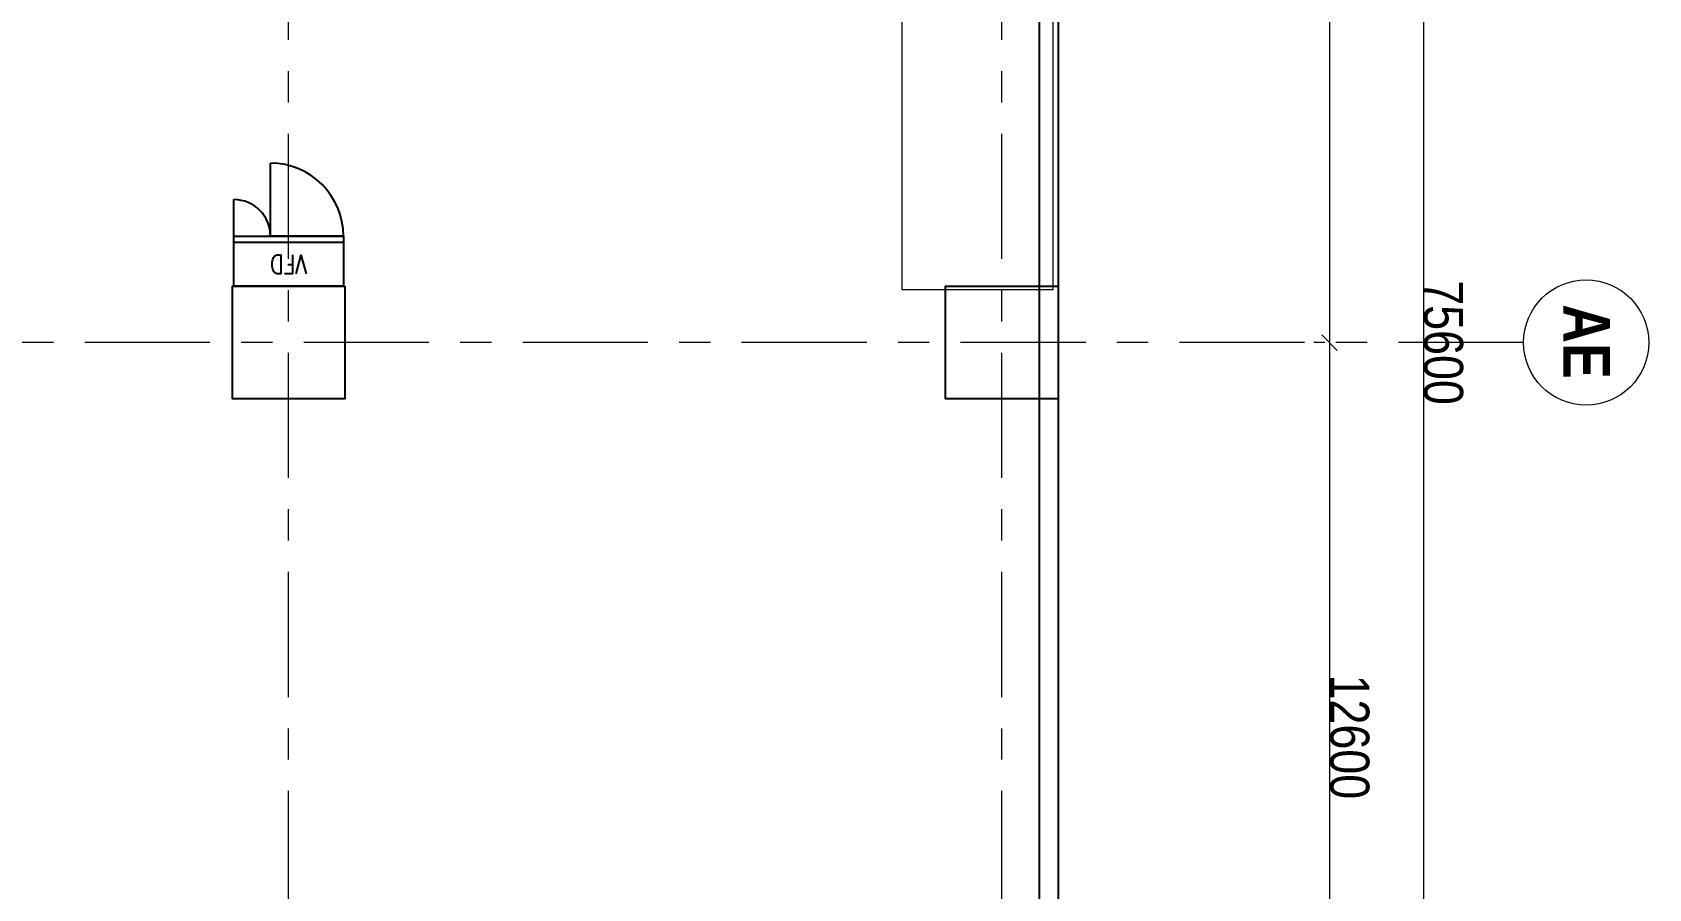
# Model space of a CAD drawing. Header units: millimetres. Extents: x 1188965 to 1321470, y -239044 to -56672.
# Drawn here: x 1293890 to 1319729, y -171779 to -158098 of the extents above; entities that cross this region are included whole.
import ezdxf
from ezdxf.enums import TextEntityAlignment as Align

# ---------------------------------------------------------------- set-up
doc = ezdxf.new("R2010")
doc.units = ezdxf.units.MM
doc.linetypes.add('IDA - Grid Line', pattern=[3500, 2000, -500, 500, -500])
doc.layers.get('0').update_dxf_attribs({"color": 2})
for name, color, linetype in [('000_CTCI_CR', 170, 'Continuous'), ('000_CTCI_CSA', 7, 'Continuous'), ('MOVING', 21, 'Continuous')]:
    doc.layers.add(name, color=color, linetype=linetype)
doc.layers.add('A-_ANOTGRID_E', color=7, linetype='Continuous', lineweight=9)
doc.layers.add('A-ANOT----_D', color=7, linetype='Continuous', lineweight=9)
doc.styles.add('188K-SM-03-F10-ELEC-EQ-Y2257103$0$aa-txt', font='simplex.shx', dxfattribs={"width": 0.6})
doc.styles.add('Arial Narrow_2', font='ARIALN.TTF', dxfattribs={"height": 625})
doc.styles.add('Arial Narrow_B', font='ARIALNB.TTF', dxfattribs={"height": 750})

# ---------------------------------------------------------------- blocks, each defined once
blk = doc.blocks.new('_Oblique')
at = {"color": 0, "linetype": 'ByBlock', "lineweight": -2}
blk.add_line((-0.5, -0.5), (0.5, 0.5), dxfattribs=at)
blk = doc.blocks.new('CTCI_Building shape and Grid line')
at = {"color": 252}
for points in [[(1077923, -82350), (1079723, -82350), (1079723, -84150), (1077923, -84150)], [(1077923, -93750), (1079723, -93750), (1079723, -95550), (1077923, -95550)]]:
    blk.add_lwpolyline(points, close=True, dxfattribs=at)
at = {"layer": '000_CTCI_CSA', "color": 252}
for p, q in [((1040123, -82350), (1117523, -82350)), ((1040423, -82650), (1117223, -82650))]:
    blk.add_line(p, q, dxfattribs=at)
at = {"layer": 'A-_ANOTGRID_E', "color": 252, "linetype": 'IDA - Grid Line'}
for p, q in [((1078823, -74909), (1078823, -162419)), ((1129987, -83250), (1030978, -83250)), ((1129987, -94650), (1030978, -94650))]:
    blk.add_line(p, q, dxfattribs=at)
at = {"layer": 'A-_ANOTGRID_E', "color": 252}
blk.add_circle((1078823, -73909), 1000, dxfattribs=at)
at = {"layer": 'A-ANOT----_D', "color": 252}
for p, q in [((1040773, -76511), (1116873, -76511)), ((1065973, -78011), (1079073, -78011)), ((1078573, -78011), (1091673, -78011)), ((1078823, -78084), (1078823, -78261)), ((1078823, -78084), (1078823, -78261))]:
    blk.add_line(p, q, dxfattribs=at)
at = {"layer": 'A-ANOT----_D', "color": 252, "xscale": 250, "yscale": 250, "zscale": 250}
blk.add_blockref('_Oblique', (1078823, -78011), dxfattribs=at)
at = {"layer": 'A-ANOT----_D', "color": 252, "xscale": 250, "yscale": 250, "zscale": 250, "rotation": 180}
blk.add_blockref('_Oblique', (1078823, -78011), dxfattribs=at)
at = {"layer": 'A-_ANOTGRID_E', "color": 252, "style": 'Arial Narrow_B'}
blk.add_text('AE', height=750, dxfattribs=at).set_placement((1078211, -74275))
at = {"layer": 'A-ANOT----_D', "color": 252, "char_height": 625, "width": 2375.82, "attachment_point": 5, "style": 'Arial Narrow_2'}
for s, insert in [('\\A1;75600', (1078823, -76192)), ('\\A1;12600', (1085123, -77692))]:
    blk.add_mtext(s, dxfattribs=dict(at, insert=insert))

msp = doc.modelspace()

# ---------------------------------------------------------------- linework, layer by layer
at = {"layer": '000_CTCI_CR'}
for p, q in [((1297696.671, -161354.441), (1297696.671, -160187.774)), ((1297113.338, -161354.441), (1297113.338, -160771.108)), ((1297113.338, -161354.441), (1297663.338, -161354.441)), ((1298863.338, -161454.441), (1297113.338, -161454.441)), ((1297663.338, -161354.441), (1298763.338, -161354.441)), ((1298863.338, -161354.441), (1297663.338, -161354.441))]:
    msp.add_line(p, q, dxfattribs=at)
msp.add_lwpolyline([(1298863.338, -161354.441), (1298863.338, -162154.441), (1297113.338, -162154.441), (1297113.338, -161354.441)], close=True, dxfattribs=at)
for centre, radius in [((1297696.671, -161354.441), 1166.667), ((1297113.338, -161354.441), 583.333)]:
    msp.add_arc(centre, radius, 0, 90, dxfattribs=at)
at = {"layer": 'MOVING', "color": 5, "lineweight": 13}
msp.add_lwpolyline([(1307787.946, -138704.441), (1307787.946, -162204.441), (1310211.137, -162204.441), (1310211.137, -138704.441)], close=True, dxfattribs=at)

# ---------------------------------------------------------------- block references
at = {"layer": '000_CTCI_CSA', "color": 252, "rotation": 270}
msp.add_blockref('CTCI_Building shape and Grid line', (1392637.874, 915768.736), dxfattribs=at)

# ---------------------------------------------------------------- texts
at = {"layer": '000_CTCI_CR', "style": '188K-SM-03-F10-ELEC-EQ-Y2257103$0$aa-txt', "width": 0.8}
msp.add_text('VFD', height=300, rotation=180, dxfattribs=at).set_placement((1297988.338, -161804.441), align=Align.MIDDLE_CENTER)

doc.saveas('drawing.dxf')
